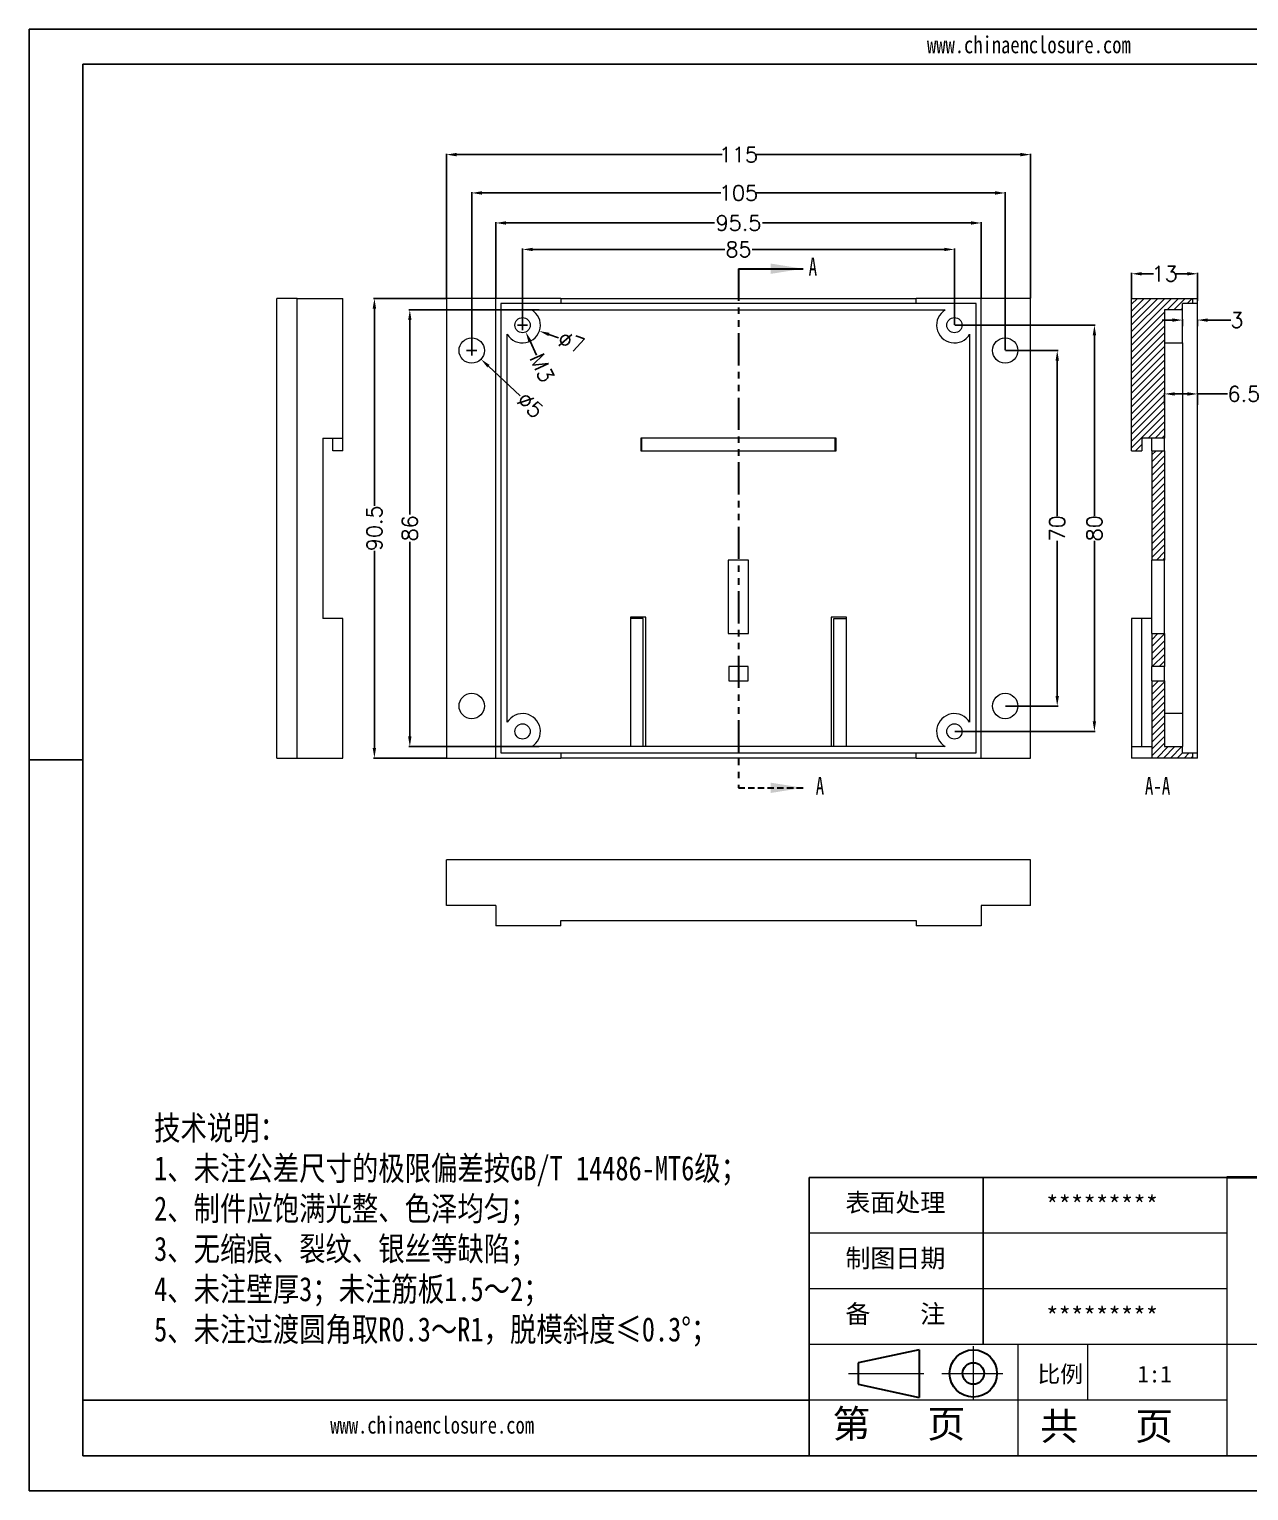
# Model space of a CAD drawing. Header units: inches. Extents: x 1571 to 2672, y 1089 to 1376.
# Drawn here: x 2265 to 2505, y 1088.5 to 1376.3 of the extents above; entities that cross this region are included whole.
import ezdxf

# ---------------------------------------------------------------- set-up
doc = ezdxf.new("R2010")
doc.units = ezdxf.units.IN
for name, pattern in [('CENTER2', [28.575, 19.05, -3.175, 3.175, -3.175]), ('HIDDEN', [1.905, 1.27, -0.635]), ('PHANTOM', [12.7, 6.35, -1.27, 1.27, -1.27, 1.27, -1.27])]:
    doc.linetypes.add(name, pattern=pattern)
doc.layers.add('文字', color=81, linetype='Continuous')
for name, color, linetype, lineweight in [('粗实线', 7, 'Continuous', 30), ('细实线', 3, 'Continuous', 9), ('细点划线', 2, 'CENTER2', 9)]:
    doc.layers.add(name, color=color, linetype=linetype, lineweight=lineweight)
doc.styles.add('SLDTEXTSTYLE5', font='TXT', dxfattribs={"width": 0.7})
doc.styles.get("Standard").update_dxf_attribs({"font": 'txt', "bigfont": 'gbcbig.shx'})
doc.styles.add('宋体', font='', dxfattribs={"width": 0.8, "height": 3.5})
doc.styles.get('宋体').set_extended_font_data('SimSun')
doc.dimstyles.new('3', dxfattribs={"dimtxt": 3, "dimasz": 2, "dimexe": 0.18, "dimexo": 0.0625, "dimgap": 0.2, "dimtad": 0, "dimzin": 12, "dimdsep": 46, "dimtxsty": 'Standard', "dimcen": 1, "dimclrd": 3, "dimclre": 3, "dimadec": 0, "dimazin": 0, "dimtfac": 1, "dimtofl": 0, "dimtmove": 0, "dimatfit": 3, "dimfxl": 0, "dimtolj": 1, "dimtzin": 0, "dimarcsym": 0})

# ---------------------------------------------------------------- blocks, each defined once
blk = doc.blocks.new('*D168')
at = {"color": 3, "lineweight": -2, "transparency": 16777216}
for p, q in [((2362.07, 1318.11), (2362.07, 1333.13)), ((2364.07, 1332.95), (2401.87, 1332.95)), ((2445.07, 1332.95), (2407.27, 1332.95)), ((2447.07, 1318.11), (2447.07, 1333.13))]:
    blk.add_line(p, q, dxfattribs=at)
at = {"color": 3, "transparency": 16777216}
for points in [[(2364.07, 1333.28), (2364.07, 1332.62), (2362.07, 1332.95)], [(2445.07, 1333.28), (2445.07, 1332.62), (2447.07, 1332.95)]]:
    blk.add_solid(points, dxfattribs=at)
at = {"layer": 'Defpoints', "color": 0, "transparency": 16777216}
for p in [(2447.07, 1332.95), (2362.07, 1318.04), (2447.07, 1318.04)]:
    blk.add_point(p, dxfattribs=at)
at = {"color": 0, "transparency": 16777216, "insert": (2404.57, 1332.95), "char_height": 3, "attachment_point": 5}
blk.add_mtext('\\A1;85', dxfattribs=at)
blk = doc.blocks.new('*D169')
at = {"color": 3, "lineweight": -2, "transparency": 16777216}
for p, q in [((2356.82, 1323.36), (2356.82, 1338.34)), ((2452.32, 1323.36), (2452.32, 1338.34)), ((2358.82, 1338.16), (2399.87, 1338.16)), ((2450.32, 1338.16), (2409.27, 1338.16))]:
    blk.add_line(p, q, dxfattribs=at)
at = {"color": 3, "transparency": 16777216}
for points in [[(2358.82, 1338.5), (2358.82, 1337.83), (2356.82, 1338.16)], [(2450.32, 1338.5), (2450.32, 1337.83), (2452.32, 1338.16)]]:
    blk.add_solid(points, dxfattribs=at)
at = {"layer": 'Defpoints', "color": 0, "transparency": 16777216}
for p in [(2356.82, 1338.16), (2356.82, 1323.29), (2452.32, 1323.29)]:
    blk.add_point(p, dxfattribs=at)
at = {"color": 0, "transparency": 16777216, "insert": (2404.57, 1338.16), "char_height": 3, "attachment_point": 5}
blk.add_mtext('\\A1;95.5', dxfattribs=at)
blk = doc.blocks.new('*D170')
at = {"color": 3, "lineweight": -2, "transparency": 16777216}
for p, q in [((2352.07, 1313.11), (2352.07, 1344.25)), ((2354.07, 1344.07), (2401.12, 1344.07)), ((2455.07, 1344.07), (2408.02, 1344.07)), ((2457.07, 1313.11), (2457.07, 1344.25))]:
    blk.add_line(p, q, dxfattribs=at)
at = {"color": 3, "transparency": 16777216}
for points in [[(2354.07, 1344.41), (2354.07, 1343.74), (2352.07, 1344.07)], [(2455.07, 1344.41), (2455.07, 1343.74), (2457.07, 1344.07)]]:
    blk.add_solid(points, dxfattribs=at)
at = {"layer": 'Defpoints', "color": 0, "transparency": 16777216}
for p in [(2352.07, 1344.07), (2352.07, 1313.04), (2457.07, 1313.04)]:
    blk.add_point(p, dxfattribs=at)
at = {"color": 0, "transparency": 16777216, "insert": (2404.57, 1344.07), "char_height": 3, "attachment_point": 5}
blk.add_mtext('\\A1;105', dxfattribs=at)
blk = doc.blocks.new('*D171')
at = {"color": 3, "lineweight": -2, "transparency": 16777216}
for p, q in [((2347.07, 1323.36), (2347.07, 1351.8)), ((2349.07, 1351.62), (2401.37, 1351.62)), ((2460.07, 1351.62), (2407.77, 1351.62)), ((2462.07, 1323.36), (2462.07, 1351.8))]:
    blk.add_line(p, q, dxfattribs=at)
at = {"color": 3, "transparency": 16777216}
for points in [[(2349.07, 1351.96), (2349.07, 1351.29), (2347.07, 1351.62)], [(2460.07, 1351.96), (2460.07, 1351.29), (2462.07, 1351.62)]]:
    blk.add_solid(points, dxfattribs=at)
at = {"layer": 'Defpoints', "color": 0, "transparency": 16777216}
for p in [(2347.07, 1351.62), (2347.07, 1323.29), (2462.07, 1323.29)]:
    blk.add_point(p, dxfattribs=at)
at = {"color": 0, "transparency": 16777216, "insert": (2404.57, 1351.62), "char_height": 3, "attachment_point": 5}
blk.add_mtext('\\A1;115', dxfattribs=at)
blk = doc.blocks.new('*D172')
at = {"color": 3, "lineweight": -2, "transparency": 16777216}
for p, q in [((2457.14, 1313.04), (2467.49, 1313.04)), ((2467.31, 1311.04), (2467.31, 1280.49)), ((2467.31, 1245.04), (2467.31, 1275.59)), ((2457.14, 1243.04), (2467.49, 1243.04))]:
    blk.add_line(p, q, dxfattribs=at)
at = {"color": 3, "transparency": 16777216}
for points in [[(2466.98, 1311.04), (2467.65, 1311.04), (2467.31, 1313.04)], [(2466.98, 1245.04), (2467.65, 1245.04), (2467.31, 1243.04)]]:
    blk.add_solid(points, dxfattribs=at)
at = {"layer": 'Defpoints', "color": 0, "transparency": 16777216}
for p in [(2457.07, 1313.04), (2467.31, 1313.04), (2457.07, 1243.04)]:
    blk.add_point(p, dxfattribs=at)
at = {"color": 0, "transparency": 16777216, "insert": (2467.31, 1278.04), "char_height": 3, "attachment_point": 5, "rotation": 90}
blk.add_mtext('\\A1;70', dxfattribs=at)
blk = doc.blocks.new('*D173')
at = {"color": 3, "lineweight": -2, "transparency": 16777216}
for p, q in [((2447.14, 1318.04), (2474.81, 1318.04)), ((2474.63, 1316.04), (2474.63, 1280.49)), ((2474.63, 1240.04), (2474.63, 1275.59)), ((2447.14, 1238.04), (2474.81, 1238.04))]:
    blk.add_line(p, q, dxfattribs=at)
at = {"color": 3, "transparency": 16777216}
for points in [[(2474.3, 1316.04), (2474.96, 1316.04), (2474.63, 1318.04)], [(2474.3, 1240.04), (2474.96, 1240.04), (2474.63, 1238.04)]]:
    blk.add_solid(points, dxfattribs=at)
at = {"layer": 'Defpoints', "color": 0, "transparency": 16777216}
for p in [(2447.07, 1318.04), (2474.63, 1318.04), (2447.07, 1238.04)]:
    blk.add_point(p, dxfattribs=at)
at = {"color": 0, "transparency": 16777216, "insert": (2474.63, 1278.04), "char_height": 3, "attachment_point": 5, "rotation": 90}
blk.add_mtext('\\A1;80', dxfattribs=at)
blk = doc.blocks.new('*D174')
at = {"color": 3, "lineweight": -2, "transparency": 16777216}
for p, q in [((2365.37, 1321.04), (2339.7, 1321.04)), ((2339.88, 1319.04), (2339.88, 1280.74)), ((2339.88, 1237.04), (2339.88, 1275.34)), ((2365.37, 1235.04), (2339.7, 1235.04))]:
    blk.add_line(p, q, dxfattribs=at)
at = {"color": 3, "transparency": 16777216}
for points in [[(2339.55, 1319.04), (2340.21, 1319.04), (2339.88, 1321.04)], [(2339.55, 1237.04), (2340.21, 1237.04), (2339.88, 1235.04)]]:
    blk.add_solid(points, dxfattribs=at)
at = {"layer": 'Defpoints', "color": 0, "transparency": 16777216}
for p in [(2339.88, 1321.04), (2365.44, 1321.04), (2365.44, 1235.04)]:
    blk.add_point(p, dxfattribs=at)
at = {"color": 0, "transparency": 16777216, "insert": (2339.88, 1278.04), "char_height": 3, "attachment_point": 5, "rotation": 90}
blk.add_mtext('\\A1;86', dxfattribs=at)
blk = doc.blocks.new('*D175')
at = {"color": 3, "lineweight": -2, "transparency": 16777216}
for p, q in [((2347.01, 1323.29), (2332.73, 1323.29)), ((2332.91, 1321.29), (2332.91, 1282.49)), ((2332.91, 1234.79), (2332.91, 1273.59)), ((2347.01, 1232.79), (2332.73, 1232.79))]:
    blk.add_line(p, q, dxfattribs=at)
at = {"color": 3, "transparency": 16777216}
for points in [[(2332.57, 1321.29), (2333.24, 1321.29), (2332.91, 1323.29)], [(2332.57, 1234.79), (2333.24, 1234.79), (2332.91, 1232.79)]]:
    blk.add_solid(points, dxfattribs=at)
at = {"layer": 'Defpoints', "color": 0, "transparency": 16777216}
for p in [(2332.91, 1323.29), (2347.07, 1323.29), (2347.07, 1232.79)]:
    blk.add_point(p, dxfattribs=at)
at = {"color": 0, "transparency": 16777216, "insert": (2332.91, 1278.04), "char_height": 3, "attachment_point": 5, "rotation": 90}
blk.add_mtext('\\A1;90.5', dxfattribs=at)
blk = doc.blocks.new('*D176')
at = {"color": 3, "lineweight": -2, "transparency": 16777216}
for p, q in [((2481.95, 1323.36), (2481.95, 1328.34)), ((2483.95, 1328.16), (2486.25, 1328.16)), ((2492.95, 1328.16), (2490.65, 1328.16)), ((2494.95, 1322.86), (2494.95, 1328.34))]:
    blk.add_line(p, q, dxfattribs=at)
at = {"color": 3, "transparency": 16777216}
for points in [[(2483.95, 1328.49), (2483.95, 1327.83), (2481.95, 1328.16)], [(2492.95, 1328.49), (2492.95, 1327.83), (2494.95, 1328.16)]]:
    blk.add_solid(points, dxfattribs=at)
at = {"layer": 'Defpoints', "color": 0, "transparency": 16777216}
for p in [(2494.95, 1328.16), (2481.95, 1323.29), (2494.95, 1322.79)]:
    blk.add_point(p, dxfattribs=at)
at = {"color": 0, "transparency": 16777216, "insert": (2488.45, 1328.16), "char_height": 3, "attachment_point": 5}
blk.add_mtext('\\A1;13', dxfattribs=at)
blk = doc.blocks.new('*D177')
at = {"color": 3, "lineweight": -2, "transparency": 16777216}
for p, q in [((2489.95, 1319.04), (2487.95, 1319.04)), ((2491.95, 1317.86), (2491.95, 1319.22)), ((2494.95, 1317.86), (2494.95, 1319.22)), ((2496.95, 1319.04), (2501.48, 1319.04))]:
    blk.add_line(p, q, dxfattribs=at)
at = {"color": 3, "transparency": 16777216}
for points in [[(2489.95, 1319.37), (2489.95, 1318.7), (2491.95, 1319.04)], [(2496.95, 1319.37), (2496.95, 1318.7), (2494.95, 1319.04)]]:
    blk.add_solid(points, dxfattribs=at)
at = {"layer": 'Defpoints', "color": 0, "transparency": 16777216}
for p in [(2494.95, 1319.04), (2491.95, 1317.79), (2494.95, 1317.79)]:
    blk.add_point(p, dxfattribs=at)
at = {"color": 0, "transparency": 16777216, "insert": (2502.68, 1319.04), "char_height": 3, "attachment_point": 5}
blk.add_mtext('\\A1;3', dxfattribs=at)
blk = doc.blocks.new('*D178')
at = {"color": 3, "lineweight": -2, "transparency": 16777216}
for p, q in [((2488.45, 1302.35), (2488.45, 1304.68)), ((2490.45, 1304.5), (2492.95, 1304.5)), ((2494.95, 1302.35), (2494.95, 1304.68)), ((2494.95, 1304.5), (2500.85, 1304.5))]:
    blk.add_line(p, q, dxfattribs=at)
at = {"color": 3, "transparency": 16777216}
for points in [[(2490.45, 1304.83), (2490.45, 1304.16), (2488.45, 1304.5)], [(2492.95, 1304.83), (2492.95, 1304.16), (2494.95, 1304.5)]]:
    blk.add_solid(points, dxfattribs=at)
at = {"layer": 'Defpoints', "color": 0, "transparency": 16777216}
for p in [(2494.95, 1304.5), (2488.45, 1302.29), (2494.95, 1302.29)]:
    blk.add_point(p, dxfattribs=at)
at = {"color": 0, "transparency": 16777216, "insert": (2504.05, 1304.5), "char_height": 3, "attachment_point": 5}
blk.add_mtext('\\A1;6.5', dxfattribs=at)
blk = doc.blocks.new('*D179')
at = {"color": 3, "lineweight": -2, "transparency": 16777216}
for p, q in [((2362.07, 1317.04), (2362.07, 1319.04)), ((2361.07, 1318.04), (2363.07, 1318.04)), ((2369.15, 1315.55), (2367.26, 1316.21))]:
    blk.add_line(p, q, dxfattribs=at)
at = {"color": 3, "transparency": 16777216}
blk.add_solid([(2367.37, 1316.53), (2367.15, 1315.9), (2365.37, 1316.88)], dxfattribs=at)
at = {"layer": 'Defpoints', "color": 0, "transparency": 16777216}
for p in [(2358.77, 1319.21), (2365.37, 1316.88)]:
    blk.add_point(p, dxfattribs=at)
at = {"color": 0, "transparency": 16777216, "insert": (2371.69, 1314.65), "char_height": 3, "attachment_point": 5, "rotation": 340.5712}
blk.add_mtext('\\A1;∅7', dxfattribs=at)
blk = doc.blocks.new('*D180')
at = {"color": 3, "lineweight": -2, "transparency": 16777216}
for p, q in [((2362.07, 1317.04), (2362.07, 1319.04)), ((2361.07, 1318.04), (2363.07, 1318.04)), ((2364.8, 1312.11), (2363.54, 1314.86))]:
    blk.add_line(p, q, dxfattribs=at)
at = {"color": 3, "transparency": 16777216}
blk.add_solid([(2363.84, 1315), (2363.23, 1314.72), (2362.7, 1316.68)], dxfattribs=at)
at = {"layer": 'Defpoints', "color": 0, "transparency": 16777216}
for p in [(2361.45, 1319.41), (2362.7, 1316.68)]:
    blk.add_point(p, dxfattribs=at)
at = {"color": 0, "transparency": 16777216, "insert": (2365.93, 1309.65), "char_height": 3, "attachment_point": 5, "rotation": 294.6686}
blk.add_mtext('\\A1;M3', dxfattribs=at)
blk = doc.blocks.new('*D181')
at = {"color": 3, "lineweight": -2, "transparency": 16777216}
for p, q in [((2351.07, 1313.04), (2353.07, 1313.04)), ((2352.07, 1312.04), (2352.07, 1314.04)), ((2361.59, 1304.13), (2355.36, 1309.97))]:
    blk.add_line(p, q, dxfattribs=at)
at = {"color": 3, "transparency": 16777216}
blk.add_solid([(2355.59, 1310.21), (2355.13, 1309.72), (2353.9, 1311.33)], dxfattribs=at)
at = {"layer": 'Defpoints', "color": 0, "transparency": 16777216}
for p in [(2350.25, 1314.75), (2353.9, 1311.33)]:
    blk.add_point(p, dxfattribs=at)
at = {"color": 0, "transparency": 16777216, "insert": (2363.57, 1302.28), "char_height": 3, "attachment_point": 5, "rotation": 316.8739}
blk.add_mtext('\\A1;∅5', dxfattribs=at)

msp = doc.modelspace()

# ---------------------------------------------------------------- hatches: boundary and pattern name
at = {"linetype": 'Continuous', "lineweight": 0}
h = msp.add_hatch(dxfattribs=at)
h.set_pattern_fill('ANSI31', color=4, scale=0.3, angle=3e-322, style=0)
h.paths.add_polyline_path([(2488.449, 1321.043), (2491.949, 1321.043), (2491.949, 1322.293), (2493.949, 1322.293), (2493.949, 1323.293), (2481.949, 1323.293), (2481.949, 1293.293), (2483.949, 1293.293), (2483.949, 1295.793), (2488.449, 1295.793)], flags=0)
h = msp.add_hatch(dxfattribs=at)
h.set_pattern_fill('ANSI31', color=4, scale=0.3, angle=3e-322, style=0)
h.paths.add_polyline_path([(2488.449, 1293.293), (2485.949, 1293.293), (2485.949, 1271.793), (2488.449, 1271.793)], flags=0)
h = msp.add_hatch(dxfattribs=at)
h.set_pattern_fill('ANSI31', color=4, scale=0.3, angle=3e-322, style=0)
h.paths.add_polyline_path([(2488.449, 1257.293), (2485.949, 1257.293), (2485.949, 1250.793), (2488.449, 1250.793)], flags=0)
h = msp.add_hatch(dxfattribs=at)
h.set_pattern_fill('ANSI31', color=4, scale=0.3, angle=3e-322, style=0)
h.paths.add_polyline_path([(2488.449, 1247.993), (2485.949, 1247.993), (2485.949, 1232.793), (2493.949, 1232.793), (2493.949, 1233.793), (2491.949, 1233.793), (2491.949, 1235.043), (2488.449, 1235.043)], flags=0)

# ---------------------------------------------------------------- linework, layer by layer
for p, q in [((2264.971, 1376.312), (2672.004, 1376.312)), ((2264.971, 1376.312), (2264.971, 1088.511)), ((2275.504, 1369.46), (2665.152, 1369.46)), ((2275.504, 1369.46), (2275.504, 1095.364)), ((2275.504, 1232.412), (2264.971, 1232.412)), ((2264.971, 1221.753), (2264.971, 1088.511)), ((2500.694, 1150.183), (2418.465, 1150.183)), ((2418.465, 1095.364), (2418.465, 1150.183)), ((2452.727, 1117.291), (2452.727, 1150.183)), ((2418.465, 1106.328), (2275.504, 1106.328)), ((2275.504, 1095.364), (2665.152, 1095.364)), ((2264.971, 1088.511), (2672.004, 1088.511)), ((2264.971, 1088.511), (2453.412, 1088.511))]:
    msp.add_line(p, q)
at = {"color": 1, "linetype": 'PHANTOM', "lineweight": 30}
msp.add_line((2404.574, 1329.153), (2404.574, 1226.933), dxfattribs=at)
at = {"color": 7, "linetype": 'Continuous', "lineweight": 30}
msp.add_line((2404.574, 1329.153), (2417.274, 1329.153), dxfattribs=at)
at = {"color": 7, "linetype": 'Continuous', "lineweight": 15}
for p, q in [((2313.728, 1232.793), (2313.728, 1323.293)), ((2317.728, 1323.293), (2313.728, 1323.293)), ((2317.728, 1232.793), (2317.728, 1323.293)), ((2317.728, 1323.293), (2326.728, 1323.293)), ((2326.728, 1295.793), (2326.728, 1323.293)), ((2347.074, 1323.293), (2347.074, 1232.793)), ((2356.824, 1323.293), (2347.074, 1323.293)), ((2369.574, 1323.293), (2356.824, 1323.293)), ((2356.824, 1232.793), (2356.824, 1323.293)), ((2369.574, 1322.293), (2357.824, 1322.293)), ((2357.824, 1322.293), (2357.824, 1233.793)), ((2363.877, 1321.043), (2445.272, 1321.043)), ((2369.574, 1323.293), (2369.574, 1322.293)), ((2369.574, 1323.293), (2439.574, 1323.293)), ((2439.574, 1322.293), (2369.574, 1322.293)), ((2452.324, 1323.293), (2439.574, 1323.293)), ((2439.574, 1322.293), (2439.574, 1323.293)), ((2451.324, 1322.293), (2439.574, 1322.293)), ((2451.324, 1233.793), (2451.324, 1322.293)), ((2452.324, 1232.793), (2452.324, 1323.293)), ((2462.074, 1323.293), (2452.324, 1323.293)), ((2462.074, 1232.793), (2462.074, 1323.293)), ((2481.949, 1293.293), (2481.949, 1323.293)), ((2481.949, 1323.293), (2493.949, 1323.293)), ((2488.449, 1321.043), (2488.449, 1295.793)), ((2491.949, 1321.043), (2488.449, 1321.043)), ((2493.949, 1322.293), (2491.949, 1322.293)), ((2491.949, 1321.043), (2491.949, 1322.293)), ((2491.949, 1314.543), (2491.949, 1321.043)), ((2493.949, 1323.293), (2493.949, 1322.293)), ((2493.949, 1323.293), (2494.949, 1323.293)), ((2494.949, 1322.293), (2493.949, 1322.293)), ((2494.949, 1322.293), (2494.949, 1323.293)), ((2494.949, 1233.793), (2494.949, 1322.293)), ((2359.074, 1239.846), (2359.074, 1316.24)), ((2450.074, 1316.24), (2450.074, 1239.846)), ((2488.449, 1314.543), (2491.949, 1314.543)), ((2491.949, 1314.543), (2491.949, 1241.543)), ((2322.728, 1295.793), (2326.728, 1295.793)), ((2322.728, 1295.793), (2322.728, 1260.293)), ((2324.728, 1293.293), (2324.728, 1295.793)), ((2326.728, 1293.293), (2326.728, 1295.793)), ((2423.824, 1295.793), (2385.324, 1295.793)), ((2385.324, 1295.793), (2385.324, 1293.293)), ((2385.574, 1293.293), (2385.574, 1295.793)), ((2423.574, 1293.293), (2423.574, 1295.793)), ((2423.824, 1293.293), (2423.824, 1295.793)), ((2483.949, 1295.793), (2483.949, 1293.293)), ((2488.449, 1295.793), (2483.949, 1295.793)), ((2485.949, 1293.293), (2485.949, 1295.793)), ((2488.449, 1293.293), (2488.449, 1295.793)), ((2326.728, 1293.293), (2324.728, 1293.293)), ((2385.324, 1293.293), (2423.824, 1293.293)), ((2481.949, 1293.293), (2483.949, 1293.293)), ((2485.949, 1293.293), (2485.949, 1271.793)), ((2485.949, 1293.293), (2488.449, 1293.293)), ((2488.449, 1293.293), (2488.449, 1271.793)), ((2406.574, 1271.793), (2402.574, 1271.793)), ((2402.574, 1271.793), (2402.574, 1257.293)), ((2406.574, 1257.293), (2406.574, 1271.793)), ((2488.449, 1271.793), (2485.949, 1271.793)), ((2485.949, 1257.293), (2485.949, 1271.793)), ((2488.449, 1257.293), (2488.449, 1271.793)), ((2326.728, 1260.293), (2322.728, 1260.293)), ((2326.728, 1232.793), (2326.728, 1260.293)), ((2383.324, 1260.543), (2383.324, 1235.043)), ((2386.324, 1260.543), (2383.324, 1260.543)), ((2385.824, 1260.293), (2383.324, 1260.293)), ((2385.824, 1235.043), (2385.824, 1260.293)), ((2386.324, 1235.043), (2386.324, 1260.543)), ((2422.824, 1260.543), (2422.824, 1235.043)), ((2425.824, 1260.543), (2422.824, 1260.543)), ((2423.324, 1235.043), (2423.324, 1260.293)), ((2423.324, 1260.293), (2425.824, 1260.293)), ((2425.824, 1235.043), (2425.824, 1260.543)), ((2483.949, 1260.293), (2481.949, 1260.293)), ((2481.949, 1260.293), (2481.949, 1235.043)), ((2483.949, 1235.043), (2483.949, 1260.293)), ((2485.949, 1260.293), (2483.949, 1260.293)), ((2402.574, 1257.293), (2406.574, 1257.293)), ((2485.949, 1257.293), (2488.449, 1257.293)), ((2485.949, 1257.293), (2485.949, 1250.793)), ((2488.449, 1257.293), (2488.449, 1250.793)), ((2402.674, 1250.793), (2402.674, 1247.993)), ((2406.474, 1250.793), (2402.674, 1250.793)), ((2406.474, 1247.993), (2406.474, 1250.793)), ((2488.449, 1250.793), (2485.949, 1250.793)), ((2485.949, 1247.993), (2485.949, 1250.793)), ((2488.449, 1247.993), (2488.449, 1250.793)), ((2402.674, 1247.993), (2406.474, 1247.993)), ((2485.949, 1247.993), (2485.949, 1232.793)), ((2485.949, 1247.993), (2488.449, 1247.993)), ((2488.449, 1247.993), (2488.449, 1235.043)), ((2491.949, 1241.543), (2488.449, 1241.543)), ((2491.949, 1241.543), (2491.949, 1235.043)), ((2445.272, 1235.043), (2363.877, 1235.043)), ((2481.949, 1235.043), (2481.949, 1232.793)), ((2481.949, 1235.043), (2485.949, 1235.043)), ((2488.449, 1235.043), (2491.949, 1235.043)), ((2491.949, 1233.793), (2491.949, 1235.043)), ((2313.728, 1232.793), (2317.728, 1232.793)), ((2317.728, 1232.793), (2326.728, 1232.793)), ((2347.074, 1232.793), (2356.824, 1232.793)), ((2356.824, 1232.793), (2369.574, 1232.793)), ((2357.824, 1233.793), (2369.574, 1233.793)), ((2369.574, 1233.793), (2369.574, 1232.793)), ((2369.574, 1233.793), (2439.574, 1233.793)), ((2439.574, 1232.793), (2369.574, 1232.793)), ((2439.574, 1233.793), (2451.324, 1233.793)), ((2439.574, 1232.793), (2439.574, 1233.793)), ((2439.574, 1232.793), (2452.324, 1232.793)), ((2452.324, 1232.793), (2462.074, 1232.793)), ((2485.949, 1232.793), (2481.949, 1232.793)), ((2493.949, 1232.793), (2485.949, 1232.793)), ((2491.949, 1233.793), (2493.949, 1233.793)), ((2493.949, 1233.793), (2493.949, 1232.793)), ((2493.949, 1233.793), (2494.949, 1233.793)), ((2494.949, 1232.793), (2493.949, 1232.793)), ((2494.949, 1232.793), (2494.949, 1233.793)), ((2347.074, 1203.78), (2347.074, 1212.78)), ((2462.074, 1212.78), (2347.074, 1212.78)), ((2462.074, 1203.78), (2462.074, 1212.78)), ((2356.824, 1203.78), (2347.074, 1203.78)), ((2356.824, 1203.78), (2356.824, 1199.78)), ((2462.074, 1203.78), (2452.324, 1203.78)), ((2452.324, 1203.78), (2452.324, 1199.78)), ((2369.574, 1199.78), (2369.574, 1200.78)), ((2369.574, 1200.78), (2439.574, 1200.78)), ((2439.574, 1200.78), (2439.574, 1199.78)), ((2369.574, 1199.78), (2356.824, 1199.78)), ((2452.324, 1199.78), (2439.574, 1199.78))]:
    msp.add_line(p, q, dxfattribs=at)
at = {"color": 7, "linetype": 'HIDDEN', "lineweight": 30}
msp.add_line((2404.574, 1226.933), (2417.274, 1226.933), dxfattribs=at)
at = {"color": 7, "linetype": 'Continuous', "lineweight": 15}
for centre, radius in [((2362.074, 1318.043), 1.5), ((2447.074, 1318.043), 1.5), ((2352.074, 1313.043), 2.5), ((2457.074, 1313.043), 2.5), ((2352.074, 1243.043), 2.5), ((2457.074, 1243.043), 2.5), ((2362.074, 1238.043), 1.5), ((2447.074, 1238.043), 1.5)]:
    msp.add_circle(centre, radius, dxfattribs=at)
for centre, start, end in [((2362.074, 1318.043), 211.00272, 58.99728), ((2447.074, 1318.043), 121.00272, 328.99728), ((2362.074, 1238.043), 301.00272, 148.99728), ((2447.074, 1238.043), 31.00272, 238.99728)]:
    msp.add_arc(centre, 3.5, start, end, dxfattribs=at)
at = {"color": 7, "linetype": 'Continuous', "lineweight": 30}
for points in [[(2417.274, 1329.153), (2410.924, 1330.169), (2410.924, 1328.137)], [(2417.274, 1226.933), (2410.924, 1227.949), (2410.924, 1225.917)]]:
    msp.add_solid(points, dxfattribs=at)
at = {"layer": '粗实线', "color": 7, "lineweight": 40}
msp.add_line((2665.152, 1150.183), (2500.694, 1150.183), dxfattribs=at)
at = {"layer": '粗实线', "color": 7}
for p, q in [((2440.134, 1116.266), (2428.154, 1113.727)), ((2440.134, 1116.266), (2440.134, 1106.877)), ((2428.154, 1113.727), (2428.154, 1109.49)), ((2428.154, 1109.49), (2440.134, 1106.877))]:
    msp.add_line(p, q, dxfattribs=at)
for radius in [4.657, 2.118]:
    msp.add_circle((2450.796, 1111.608), radius, dxfattribs=at)
at = {"layer": '细实线', "color": 7}
for p, q in [((2500.694, 1150.183), (2500.694, 1095.364)), ((2500.694, 1139.219), (2418.465, 1139.219)), ((2500.694, 1128.255), (2418.465, 1128.255)), ((2665.152, 1117.291), (2418.465, 1117.291)), ((2459.579, 1117.291), (2459.579, 1095.364)), ((2473.284, 1117.291), (2473.284, 1106.328)), ((2500.694, 1106.328), (2418.465, 1106.328))]:
    msp.add_line(p, q, dxfattribs=at)
at = {"layer": '细点划线', "color": 7}
for p, q in [((2450.796, 1116.97), (2450.796, 1106.328)), ((2426.244, 1111.608), (2441.051, 1111.608)), ((2444.567, 1111.608), (2456.604, 1111.608))]:
    msp.add_line(p, q, dxfattribs=at)

# ---------------------------------------------------------------- texts
at = {"color": 7, "linetype": 'Continuous', "char_height": 3.5, "attachment_point": 1, "style": 'SLDTEXTSTYLE5'}
for s, insert in [('A', (2418.377, 1331.306)), ('A', (2419.771, 1229.086)), ('A-A', (2484.563, 1229.086))]:
    msp.add_mtext(s, dxfattribs=dict(at, insert=insert))
at = {"char_height": 3.60565, "width": 2049.27054, "attachment_point": 1}
for s, insert in [('{\\fSimHei|b0|i0|c134|p49;表面处理}', (2425.615, 1147.071)), ('{\\fSimHei|b0|i0|c134|p49;*********}', (2465.107, 1146.608)), ('{\\fSimHei|b0|i0|c134|p49;制图日期}', (2425.615, 1136.108)), ('{\\fSimHei|b0|i0|c134|p49;备    注}', (2425.615, 1125.144)), ('{\\fSimHei|b0|i0|c134|p49;*********}', (2465.107, 1124.68))]:
    msp.add_mtext(s, dxfattribs=dict(at, insert=insert))
at = {"layer": '文字', "color": 0, "attachment_point": 1, "style": '宋体'}
for s, insert, char_height, width in [('www.chinaenclosure.com', (2441.676, 1374.931), 3.35006, 58.85743), ('{\\H1.111x;技术说明：\\P1、未注公差尺寸的极限偏差按GB/T 14486-MT6级；\\P2、制件应饱满光整、色泽均匀；\\P3、无缩痕、裂纹、银丝等缺陷；\\P4、未注壁厚3；未注筋板1.5～2；\\P5、未注过渡圆角取R0.3～R1，脱模斜度≤0.3%%D；}', (2289.546, 1162.333), 4.28275, 155.99226), ('www.chinaenclosure.com', (2324.226, 1103.119), 3.35006, 58.85743)]:
    msp.add_mtext(s, dxfattribs=dict(at, insert=insert, char_height=char_height, width=width))
at = {"layer": '细实线', "color": 7, "attachment_point": 1}
for s, insert, char_height, width in [('{\\fSimSun|b0|i0|c134|p54;比例}', (2463.417, 1113.139), 3.28915, 14.43837), ('{\\fSimSun|b0|i0|c134|p54;1:1}', (2483.118, 1113.139), 3.28915, 14.43837), ('{\\fSimSun|b0|i0|c134|p54;第   页}', (2423.078, 1104.443), 5.48192, 41.11443), ('{\\fSimSun|b0|i0|c134|p54; 共   页}', (2460.25, 1103.977), 5.48192, 41.11443)]:
    msp.add_mtext(s, dxfattribs=dict(at, insert=insert, char_height=char_height, width=width))

# ---------------------------------------------------------------- dimensions: what is measured, and where the dimension line sits
for base, p1, p2, picture, middle in [((2347.074, 1351.623), (2462.074, 1323.293), (2347.074, 1323.293), '*D171', (2404.574, 1351.623)), ((2352.074, 1344.073), (2457.074, 1313.043), (2352.074, 1313.043), '*D170', (2404.574, 1344.073)), ((2356.824, 1338.162), (2452.324, 1323.293), (2356.824, 1323.293), '*D169', (2404.574, 1338.162)), ((2447.074, 1332.951), (2362.074, 1318.043), (2447.074, 1318.043), '*D168', (2404.574, 1332.951)), ((2494.949, 1328.16), (2481.949, 1323.293), (2494.949, 1322.793), '*D176', (2488.449, 1328.16))]:
    dim = msp.add_linear_dim(base=base, p1=p1, p2=p2, dimstyle='3')
    dim.commit()
    dim.dimension.update_dxf_attribs({"geometry": picture, "text_midpoint": middle})
for base, p1, p2, picture, middle in [((2332.907, 1323.293), (2347.074, 1232.793), (2347.074, 1323.293), '*D175', (2332.907, 1278.043)), ((2339.881, 1321.043), (2365.435, 1235.043), (2365.435, 1321.043), '*D174', (2339.881, 1278.043)), ((2474.631, 1318.043), (2447.074, 1238.043), (2447.074, 1318.043), '*D173', (2474.631, 1278.043)), ((2467.314, 1313.043), (2457.074, 1243.043), (2457.074, 1313.043), '*D172', (2467.314, 1278.043))]:
    dim = msp.add_linear_dim(base=base, p1=p1, p2=p2, angle=90, dimstyle='3')
    dim.commit()
    dim.dimension.update_dxf_attribs({"geometry": picture, "text_midpoint": middle})
dim = msp.add_diameter_dim_2p(p1=(2358.774, 1319.207), p2=(2365.375, 1316.879), dimstyle='3')
dim.commit()
dim.dimension.update_dxf_attribs({"geometry": '*D179', "text_midpoint": (2371.693, 1314.65)})
dim = msp.add_diameter_dim_2p(p1=(2361.448, 1319.406), p2=(2362.7, 1316.68), text='M3', dimstyle='3')
dim.commit()
dim.dimension.update_dxf_attribs({"geometry": '*D180', "text_midpoint": (2365.928, 1309.652), "dimtype": 163})
for base, p1, p2, picture, middle in [((2494.949, 1319.035), (2491.949, 1317.793), (2494.949, 1317.793), '*D177', (2502.675, 1319.035)), ((2494.949, 1304.497), (2488.449, 1302.29), (2494.949, 1302.29), '*D178', (2504.052, 1304.497))]:
    dim = msp.add_linear_dim(base=base, p1=p1, p2=p2, dimstyle='3')
    dim.commit()
    dim.dimension.update_dxf_attribs({"geometry": picture, "text_midpoint": middle, "dimtype": 160})
dim = msp.add_diameter_dim_2p(p1=(2350.25, 1314.752), p2=(2353.899, 1311.334), dimstyle='3')
dim.commit()
dim.dimension.update_dxf_attribs({"geometry": '*D181', "text_midpoint": (2363.565, 1302.28), "dimtype": 163})

doc.saveas('drawing.dxf')
